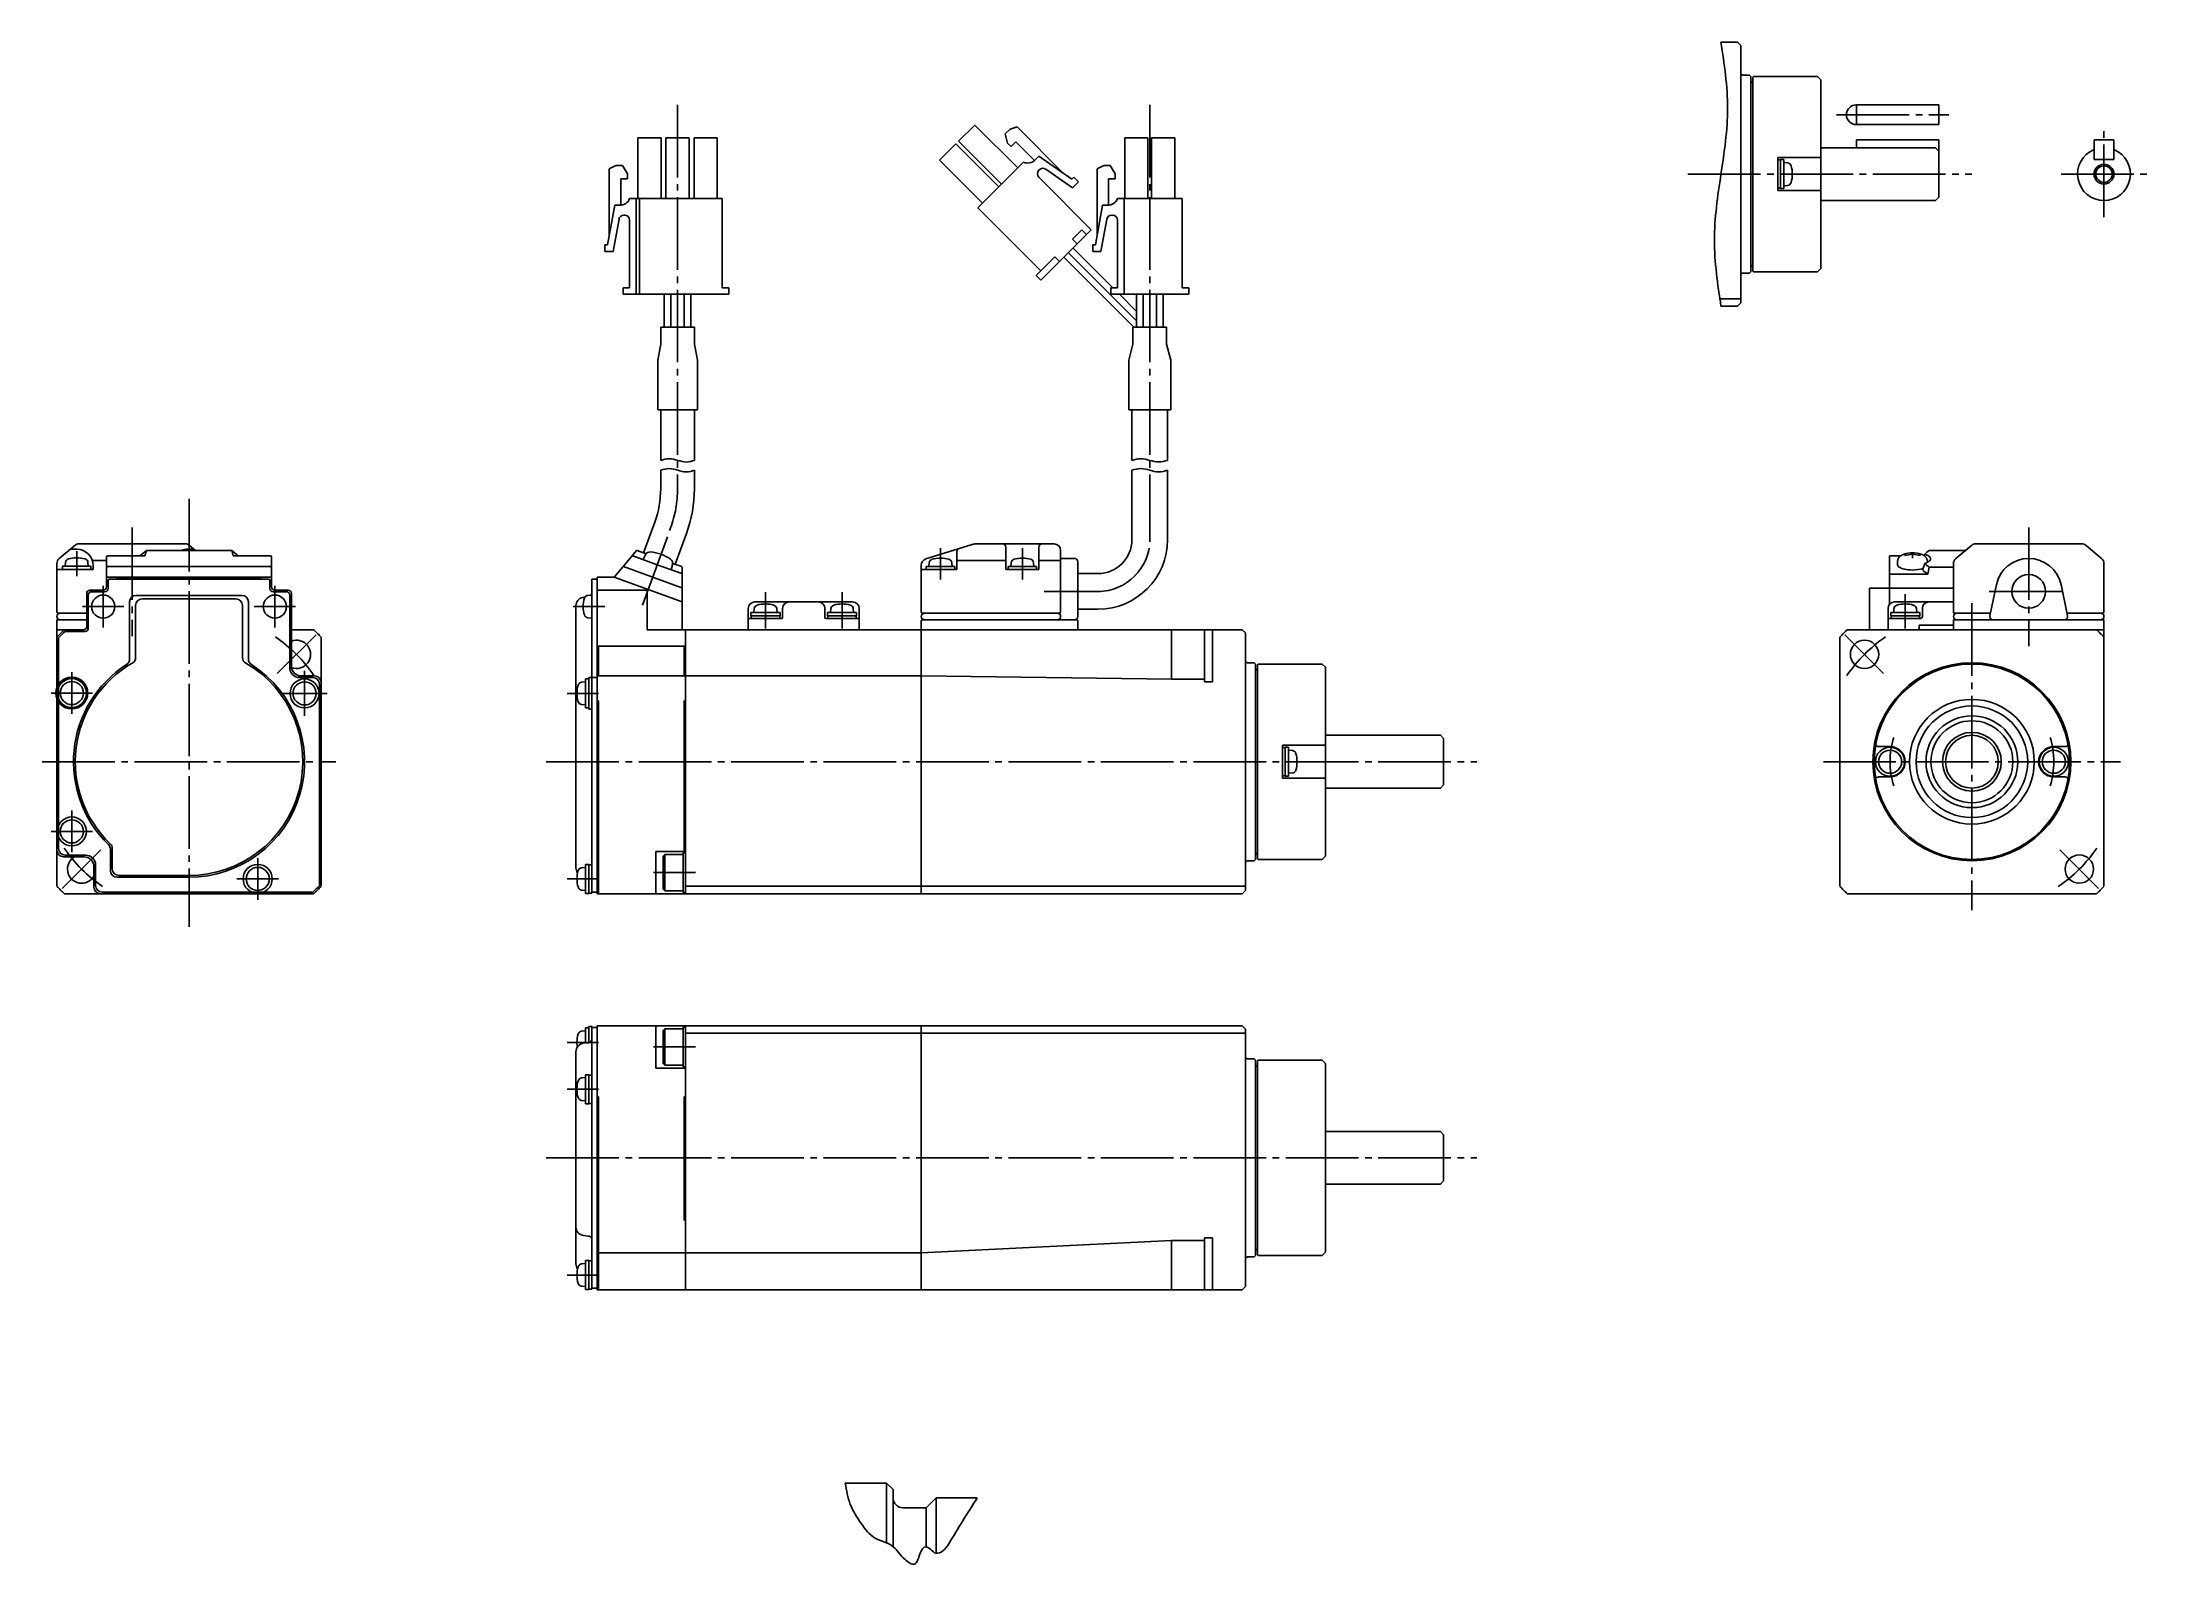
# Model space of a CAD drawing. Header units: millimetres. Extents: x -157 to 161, y -118 to 113.
import ezdxf

# ---------------------------------------------------------------- set-up
doc = ezdxf.new("R2010")
doc.units = ezdxf.units.MM
doc.linetypes.add('DASH_CENTER', pattern=[14, 11, -1, 1, -1])

msp = doc.modelspace()

# ---------------------------------------------------------------- linework, layer by layer
at = {"color": 7, "linetype": 'Continuous'}
for p, q in [((99.5, 112.5), (97, 112.5)), ((100, 112), (99.5, 112.5)), ((100, 73), (100, 112)), ((101.3, 107.5), (100.3, 107.5)), ((101.5, 107.3), (101.3, 107.5)), ((101.5, 107.3), (101.5, 77.7)), ((101.7, 106.4), (101.8, 106.4)), ((101.9, 107.3), (101.8, 107.2)), ((101.8, 107.2), (101.8, 77.8)), ((111.6, 107.3), (101.9, 107.3)), ((112.1, 106.8), (111.6, 107.3)), ((112.1, 106.8), (112.1, 78.2)), ((130, 103), (117.5, 103)), ((117.5, 103), (117.5, 100)), ((130, 100), (130, 103)), ((-16, 99.94), (-18.48, 97.47)), ((-9.5, 93.44), (-16, 99.94)), ((-11.38, 98.62), (-10.67, 99.33)), ((-9.61, 99.68), (-10.67, 99.33)), ((-9.61, 99.68), (-2.45, 92.52)), ((117.5, 100), (130, 100)), ((-67.02, 98), (-67.02, 88.8)), ((-63.52, 98), (-67.02, 98)), ((-63.52, 88.8), (-63.52, 98)), ((-62.77, 98), (-59.27, 98)), ((-62.77, 88.8), (-62.77, 98)), ((-59.27, 98), (-59.27, 88.8)), ((-55.02, 98), (-58.52, 98)), ((-58.52, 98), (-58.52, 88.8)), ((-55.02, 88.8), (-55.02, 98)), ((-18.87, 97.08), (-21.34, 94.6)), ((-12.36, 90.57), (-18.87, 97.08)), ((-18.48, 97.47), (-11.97, 90.96)), ((-11.03, 97.21), (-11.38, 98.62)), ((-10.5, 96.68), (-11.03, 97.21)), ((-10.5, 96.68), (-9.79, 97.39)), ((-9.79, 97.39), (-6.96, 94.56)), ((6.72, 88.8), (6.72, 98)), ((6.72, 98), (10.22, 98)), ((10.22, 98), (10.22, 88.8)), ((10.77, 88.8), (10.77, 98)), ((10.77, 98), (14.27, 98)), ((14.27, 98), (14.27, 88.8)), ((129.5, 96.5), (112.1, 96.5)), ((117.5, 97.7), (130, 97.7)), ((117.5, 96.5), (117.5, 97.7)), ((129.5, 96.5), (130, 96)), ((130, 97.7), (130, 96)), ((130, 89), (130, 96)), ((153.5, 97.7), (153.5, 94.7)), ((153.5, 97.7), (156.5, 97.7)), ((156.5, 94.7), (156.5, 97.7)), ((-70.36, 93.8), (-71.36, 93.3)), ((-71.36, 83.18), (-71.36, 93.3)), ((-70.36, 93.8), (-69.36, 93.8)), ((-69.36, 93.8), (-68.61, 92.55)), ((-68.61, 92.55), (-68.61, 91.8)), ((-21.34, 94.6), (-14.84, 88.1)), ((-15.54, 87.39), (-8.61, 94.32)), ((-6.32, 95.2), (-6.85, 94.67)), ((-1.31, 91.73), (-6.32, 95.2)), ((-6.31, 93.08), (-6.23, 93.17)), ((-1.19, 90.43), (-5.27, 93.26)), ((3.52, 93.8), (2.52, 93.3)), ((2.52, 83.18), (2.52, 93.3)), ((3.52, 93.8), (4.52, 93.8)), ((4.52, 93.8), (5.27, 92.55)), ((5.27, 92.55), (5.27, 91.8)), ((112.1, 95), (105.6, 95)), ((105.6, 95), (105.6, 92.5)), ((105.6, 94.65), (106, 94.65)), ((105.6, 92.5), (105.6, 90)), ((106, 94.7), (106.5, 94.7)), ((106, 92.5), (106, 94.7)), ((106, 90.3), (106, 92.5)), ((106.5, 94.7), (106.5, 92.5)), ((107.09, 94.2), (106.5, 94.25)), ((106.5, 92.5), (106.5, 90.3)), ((153.5, 94.7), (156.5, 94.7)), ((-69.61, 91.8), (-68.61, 91.8)), ((-69.61, 87.8), (-69.61, 91.8)), ((-6.31, 92.02), (1.64, 84.07)), ((-1.01, 92.02), (-1.31, 91.73)), ((-1.19, 90.43), (-0.3, 91.32)), ((-0.3, 91.32), (-1.01, 92.02)), ((4.27, 91.8), (5.27, 91.8)), ((4.27, 87.8), (4.27, 91.8)), ((106, 90.35), (105.6, 90.35)), ((105.6, 90), (112.1, 90)), ((106.5, 90.3), (106, 90.3)), ((106.5, 90.75), (107.09, 90.8)), ((-71.61, 81.8), (-70.52, 87.8)), ((-69.77, 87.8), (-70.52, 87.8)), ((-69.15, 86.3), (-69.02, 86.3)), ((-68.27, 88.8), (-64.77, 88.8)), ((-67.27, 88.8), (-67.27, 74.3)), ((-66.77, 74.3), (-66.77, 88.8)), ((-64.77, 88.8), (-63.52, 88.8)), ((-62.77, 88.8), (-63.52, 88.8)), ((-59.27, 88.8), (-62.77, 88.8)), ((-54.27, 88.8), (-59.27, 88.8)), ((-54.27, 88.8), (-54.27, 75.3)), ((-6, 77.84), (-15.54, 87.39)), ((2.27, 81.8), (3.36, 87.8)), ((4.1, 87.8), (3.36, 87.8)), ((4.73, 86.3), (4.85, 86.3)), ((15.4, 88.8), (5.6, 88.8)), ((6.6, 88.8), (6.6, 74.3)), ((15.4, 88.8), (15.4, 75.3)), ((112.1, 88.5), (129.5, 88.5)), ((130, 89), (129.5, 88.5)), ((-69.88, 85.68), (-70.77, 80.8)), ((-68.27, 75.3), (-68.27, 85.55)), ((-6, 76.43), (1.64, 84.07)), ((-1.19, 82.65), (0.23, 84.07)), ((0.23, 84.07), (0.93, 83.36)), ((0.23, 84.07), (0.93, 83.36)), ((3.99, 85.68), (3.1, 80.8)), ((5.6, 75.3), (5.6, 85.55)), ((-72.02, 81.8), (-72.02, 80.8)), ((-71.61, 81.8), (-72.02, 81.8)), ((-72.02, 80.8), (-70.77, 80.8)), ((-6.7, 77.14), (-3.88, 79.97)), ((-3.88, 79.97), (-3.17, 79.26)), ((-2.53, 79.9), (8.06, 69.3)), ((-1.82, 80.6), (8.5, 70.28)), ((-1.19, 82.65), (-0.48, 81.95)), ((4.89, 75.3), (-1.12, 81.31)), ((1.85, 81.8), (1.85, 80.8)), ((2.27, 81.8), (1.85, 81.8)), ((1.85, 80.8), (3.1, 80.8)), ((-6.7, 77.14), (-6, 76.43)), ((100.3, 77.5), (101.3, 77.5)), ((101.3, 77.5), (101.5, 77.7)), ((101.8, 78.6), (101.7, 78.6)), ((101.8, 77.8), (101.9, 77.7)), ((101.9, 77.7), (111.6, 77.7)), ((111.6, 77.7), (112.1, 78.2)), ((-68.27, 75.3), (-69.27, 75.3)), ((-69.27, 75.3), (-69.27, 74.3)), ((-69.27, 74.3), (-68.57, 74.3)), ((-68.57, 74.3), (-67.27, 74.3)), ((-67.27, 74.3), (-67.27, 75.3)), ((-53.27, 74.3), (-67.27, 74.3)), ((-67.27, 74.3), (-67.27, 74.3)), ((-63.02, 74.3), (-63.02, 69.3)), ((-62.02, 74.3), (-62.02, 69.3)), ((-61.02, 74.3), (-61.02, 69.3)), ((-60.02, 74.3), (-60.02, 69.3)), ((-59.02, 74.3), (-59.02, 69.3)), ((-53.27, 75.3), (-54.27, 75.3)), ((-53.27, 74.3), (-53.27, 75.3)), ((4.6, 75.3), (4.6, 74.3)), ((5.6, 75.3), (4.6, 75.3)), ((4.6, 74.3), (16.4, 74.3)), ((5.89, 74.3), (8.5, 71.69)), ((8.5, 74.3), (8.5, 69.3)), ((9.5, 74.3), (9.5, 69.3)), ((10.5, 74.3), (10.5, 69.3)), ((11.5, 74.3), (11.5, 69.3)), ((12.5, 74.3), (12.5, 69.3)), ((16.4, 75.3), (15.4, 75.3)), ((16.4, 74.3), (16.4, 75.3)), ((96.72, 73.63), (100, 73.63)), ((97, 72.5), (99.5, 72.5)), ((100, 73), (99.5, 72.5)), ((-58.47, 69.3), (-63.57, 69.3)), ((-63.57, 69.3), (-63.57, 66.73)), ((-58.47, 66.73), (-58.47, 69.3)), ((7.95, 69.3), (7.95, 66.73)), ((13.05, 69.3), (7.95, 69.3)), ((13.05, 66.73), (13.05, 69.3)), ((-63.57, 66.73), (-64.02, 64.3)), ((-64.02, 64.3), (-64.02, 56.8)), ((-58.02, 64.3), (-58.47, 66.73)), ((-58.02, 56.8), (-58.02, 64.3)), ((7.95, 66.73), (7.3, 64.3)), ((7.3, 64.3), (7.3, 56.8)), ((13.7, 64.3), (13.05, 66.73)), ((13.7, 56.8), (13.7, 64.3)), ((-64.02, 56.8), (-58.02, 56.8)), ((-63.57, 49.15), (-63.57, 56.8)), ((-58.47, 49.15), (-58.47, 56.8)), ((7.3, 56.8), (13.7, 56.8)), ((7.8, 49.15), (7.8, 56.8)), ((13.2, 49.15), (13.2, 56.8)), ((-63.57, 44.85), (-63.57, 47.65)), ((-58.47, 44.85), (-58.47, 47.65)), ((7.8, 37.15), (7.8, 47.65)), ((13.2, 37.15), (13.2, 47.65)), ((-66.15, 35.15), (-64.46, 39.8)), ((-154.64, 34.3), (-152.28, 36.27)), ((-152.97, 35.69), (-152, 35.69)), ((-143.6, 36.5), (-151.64, 36.5)), ((-137.55, 36.5), (-143.6, 36.5)), ((-142.46, 34.69), (-141.46, 35.5)), ((-141.67, 34.69), (-141.46, 35.5)), ((-141.46, 35.5), (-128.54, 35.5)), ((-137.55, 36.5), (-135.56, 36.5)), ((-135.2, 35.69), (-134.22, 35.69)), ((-134.92, 36.27), (-134, 35.5)), ((-128.54, 35.5), (-127.54, 34.69)), ((-128.54, 35.5), (-128.33, 34.69)), ((-67.23, 35.47), (-67.92, 34.66)), ((-67.12, 35.5), (-65.76, 35.01)), ((-61.36, 33.41), (-59.67, 38.06)), ((-23.4, 34.22), (-16.39, 36.41)), ((-18.7, 32.7), (-18.7, 35.32)), ((-15.79, 36.5), (-4, 36.5)), ((-11.3, 36), (-11.3, 32.7)), ((-6.3, 32.7), (-6.3, 36)), ((-3, 35.5), (-3, 26.2)), ((126, 35.15), (126, 34.95)), ((134.01, 35.51), (128.54, 35.51)), ((132.56, 34.3), (134.92, 36.27)), ((143.6, 36.5), (135.56, 36.5)), ((151.64, 36.5), (143.6, 36.5)), ((152.28, 36.27), (154.64, 34.3)), ((-155, 33.53), (-155, 26.2)), ((-149.5, 32.6), (-155, 32.6)), ((-154.15, 33.1), (-154.15, 32.6)), ((-154.15, 33.1), (-152, 33.1)), ((-153.7, 33.69), (-153.75, 33.1)), ((-152, 33.1), (-149.85, 33.1)), ((-150.25, 33.1), (-150.3, 33.69)), ((-149.85, 32.6), (-149.85, 33.1)), ((-149.64, 34), (-147.5, 34)), ((-149.5, 33.19), (-149.5, 32.6)), ((-147.5, 34.49), (-147.5, 33.06)), ((-147.5, 33.06), (-122.5, 33.06)), ((-147.5, 32.86), (-147.5, 31.45)), ((-147.3, 34.69), (-141.67, 34.69)), ((-128.33, 34.69), (-122.7, 34.69)), ((-122.5, 33.06), (-122.5, 34.49)), ((-122.5, 31.45), (-122.5, 32.86)), ((-70.54, 31.57), (-69.31, 33.04)), ((-60.37, 29.85), (-69.2, 33.07)), ((-67.92, 34.66), (-69.16, 33.19)), ((-67.81, 34.69), (-64.1, 33.34)), ((-65.88, 34.82), (-66.21, 34.11)), ((-64.1, 33.34), (-60.39, 31.99)), ((-61.99, 32.57), (-61.78, 33.33)), ((-61.76, 33.55), (-60.39, 33.06)), ((-60.33, 31.9), (-60.33, 32.96)), ((-60.32, 29.98), (-60.33, 31.9)), ((-24.1, 33.26), (-24.1, 26.2)), ((-23.9, 32.6), (-18.8, 32.6)), ((-23.35, 33.05), (-23.35, 32.6)), ((-23.35, 33.05), (-19.05, 33.05)), ((-22.9, 33.64), (-22.95, 33.05)), ((-19.45, 33.05), (-19.5, 33.64)), ((-19.05, 33.05), (-19.05, 32.6)), ((-18.7, 34), (-11.3, 34)), ((-11.2, 32.6), (-6.4, 32.6)), ((-10.95, 33.05), (-6.65, 33.05)), ((-10.95, 33.05), (-10.95, 32.6)), ((-10.5, 33.64), (-10.55, 33.05)), ((-7.05, 33.05), (-7.1, 33.64)), ((-6.65, 33.05), (-6.65, 32.6)), ((-6.3, 34), (-3, 34)), ((-3, 34.3), (-0.9, 34.3)), ((-0.4, 33.8), (-0.4, 25.5)), ((2.65, 32), (-0.4, 32)), ((2.65, 32), (-0.4, 32)), ((122.5, 34.69), (124.23, 34.69)), ((122.5, 34.69), (122.5, 31.93)), ((122.5, 29.8), (122.5, 31.93)), ((128.33, 31.93), (122.5, 31.93)), ((123.75, 33.83), (123.75, 33.31)), ((124.79, 34.72), (126, 34.95)), ((126, 34.95), (127.21, 34.72)), ((126, 34.95), (126, 34.32)), ((127.54, 32.53), (127.85, 33.55)), ((127.85, 34.95), (127.76, 34.7)), ((128.25, 33.71), (128.25, 33.83)), ((128.54, 32.99), (128.33, 31.93)), ((128.54, 32.99), (132.2, 32.99)), ((132.2, 33.53), (132.2, 26.2)), ((155, 26.2), (155, 33.53)), ((-150.5, 24), (-150.5, 29)), ((-150.25, 28.75), (-150.25, 23.75)), ((-150, 29.5), (-148, 29.5)), ((-147.75, 29.25), (-149.75, 29.25)), ((-147.5, 31.45), (-122.5, 31.45)), ((-147.5, 30), (-147.5, 31.35)), ((-147.25, 29.75), (-147.25, 30.95)), ((-147.05, 31.15), (-122.95, 31.15)), ((-124.2, 31.2), (-145.8, 31.2)), ((-127, 28.7), (-143, 28.7)), ((-122.75, 30.95), (-122.75, 29.75)), ((-122.5, 31.35), (-122.5, 30)), ((-120.25, 29.25), (-122.25, 29.25)), ((-122, 29.5), (-120, 29.5)), ((-119.75, 17.75), (-119.75, 28.75)), ((-119.5, 29), (-119.5, 24)), ((-74, 28.75), (-74.59, 28.7)), ((-74, 31.15), (-73.2, 31.15)), ((-74, -16.4), (-74, 31.15)), ((-73.2, 31.46), (-70.64, 31.46)), ((-73.2, -16.5), (-73.2, 31.46)), ((-65.6, 29.5), (-73.2, 29.5)), ((-60.3, 27.7), (-70.64, 31.46)), ((-65.6, 23.5), (-65.6, 29.5)), ((-60.3, 29.76), (-60.3, 27.84)), ((119.5, 29.8), (122.5, 29.8)), ((119.5, 29.8), (119.5, 23.5)), ((132.2, 29.8), (122.5, 29.8)), ((122.5, 29.8), (122.5, 27.3)), ((137.72, 25.6), (138.7, 30.32)), ((148.5, 30.32), (149.47, 25.6)), ((-154.8, 26), (-150.5, 26)), ((-144, 27.7), (-144, 19.06)), ((-143.09, 19.3), (-143.09, 27.17)), ((-142.09, 28.17), (-127.91, 28.17)), ((-126.91, 27.17), (-126.91, 19.3)), ((-126, 19.06), (-126, 27.7)), ((-76.4, 3.5), (-76.4, 27.12)), ((-75.38, 28.39), (-75.01, 28.48)), ((-60.3, 27.7), (-60.3, 23.5)), ((-50.3, 26.7), (-50.3, 25.1)), ((-49.9, 26.1), (-45.5, 26.1)), ((-49.9, 25.6), (-49.9, 26.1)), ((-45.5, 25.6), (-49.9, 25.6)), ((-49.85, 25.2), (-49.85, 25.6)), ((-49.4, 26.69), (-49.45, 26.1)), ((-44.1, 27.7), (-49.3, 27.7)), ((-45.95, 26.1), (-46, 26.69)), ((-45.55, 25.6), (-45.55, 25.2)), ((-45.5, 26.1), (-45.5, 25.6)), ((-45.1, 25.3), (-45.1, 26.7)), ((-44.1, 27.7), (-39.7, 27.7)), ((-39.7, 27.7), (-34.5, 27.7)), ((-38.7, 26.7), (-38.7, 25.3)), ((-38.3, 25.6), (-38.3, 26.1)), ((-38.3, 26.1), (-33.9, 26.1)), ((-33.9, 25.6), (-38.3, 25.6)), ((-38.25, 25.2), (-38.25, 25.6)), ((-37.8, 26.69), (-37.85, 26.1)), ((-34.35, 26.1), (-34.4, 26.69)), ((-33.95, 25.6), (-33.95, 25.2)), ((-33.9, 26.1), (-33.9, 25.6)), ((-33.5, 26.7), (-33.5, 25.1)), ((-23.9, 26), (-3.2, 26)), ((-0.4, 26.6), (2.65, 26.6)), ((-0.4, 26.6), (2.65, 26.6)), ((122.3, 23.5), (122.3, 26.7)), ((122.7, 25.6), (122.7, 26.1)), ((122.7, 26.1), (127.1, 26.1)), ((127.1, 25.6), (122.7, 25.6)), ((122.75, 25.2), (122.75, 25.6)), ((123.2, 26.69), (123.15, 26.1)), ((123.3, 27.7), (132.2, 27.7)), ((126.65, 26.1), (126.6, 26.69)), ((127.05, 25.6), (127.05, 25.2)), ((127.1, 26.1), (127.1, 25.6)), ((127.5, 25.5), (127.5, 26.7)), ((132.4, 26), (137.81, 26)), ((149.39, 26), (154.8, 26)), ((-155, 23.5), (-155, 25)), ((-155, 25), (-150.5, 25)), ((-155, 23.5), (-151, 23.5)), ((-155, 22.37), (-155, 23.5)), ((-155, 22.37), (-155, 3.5)), ((-153.77, 23.25), (-150.75, 23.25)), ((-119.5, 24), (-119.5, 18)), ((-119.5, 23.5), (-116.13, 23.5)), ((-115, 22.37), (-115, 3.5)), ((-74.59, 25.3), (-74, 25.25)), ((-59.8, 23.5), (-65.6, 23.5)), ((-59.8, 23.5), (-59.8, -16.5)), ((-59.8, 23.5), (-24.1, 23.5)), ((-50.3, 23.5), (-50.3, 25.1)), ((-50.2, 25.2), (-45.2, 25.2)), ((-33.6, 25.2), (-38.6, 25.2)), ((-33.5, 25.1), (-33.5, 23.5)), ((-24.1, 24.9), (-24, 25)), ((-24.1, 24.9), (-24.1, -16.5)), ((24.5, 23.5), (-24.1, 23.5)), ((-0.5, 25), (-24, 25)), ((-0.5, 25), (-0.4, 24.9)), ((-0.4, 24.9), (-0.4, 23.5)), ((13.8, 23.5), (13.8, 16)), ((18.8, 23.5), (18.8, 15.6)), ((20, 15.6), (20, 23.5)), ((25, 23), (24.5, 23.5)), ((25, -16), (25, 23)), ((115, 22.37), (115, -15.37)), ((116.13, 23.5), (155, 23.5)), ((122.4, 25.2), (127.2, 25.2)), ((127, 23.5), (127, 24.2)), ((127, 24.2), (132.2, 24.2)), ((132.2, 25), (132.2, 23.5)), ((132.2, 25), (138.21, 25)), ((138.21, 25), (155, 25)), ((155, 23.5), (155, 25)), ((155, 23.5), (155, -15.37)), ((-154.75, 22.28), (-154.75, -9.65)), ((-73.2, 21), (-59.8, 21)), ((-73, 16.5), (-73, 21)), ((-60, 21), (-60, 16.5)), ((-118.25, 16.25), (-116.25, 16.25)), ((-116, 16.5), (-118.1, 16.5)), ((-74.95, 11.65), (-74.95, 16.05)), ((-74.45, 16.05), (-74.95, 16.05)), ((-74.45, 11.45), (-74.45, 16.25)), ((-74, 16.25), (-74.45, 16.25)), ((-74, 16.25), (-73.2, 16.25)), ((-59.8, 16.5), (-73.2, 16.5)), ((-59.8, 16.5), (-24.1, 16.5)), ((-24.1, 16.49), (13.8, 16)), ((13.8, 16), (18.8, 16)), ((26.3, 18.5), (25.3, 18.5)), ((26.5, 18.3), (26.3, 18.5)), ((26.5, 18.3), (26.5, -11.3)), ((26.7, 17.4), (26.8, 17.4)), ((26.9, 18.3), (26.8, 18.2)), ((26.8, 18.2), (26.8, -11.2)), ((36.6, 18.3), (26.9, 18.3)), ((37.1, 17.8), (36.6, 18.3)), ((37.1, 17.8), (37.1, -10.8)), ((-115.25, 15.25), (-115.25, -15.27)), ((-74.95, 15.6), (-75.54, 15.55)), ((-73.2, 12.75), (-73, 12.75)), ((-73, 12.75), (-73, -16.5)), ((-60, -10.3), (-60, 12.75)), ((-60, 12.75), (-59.8, 12.75)), ((18.8, 15.6), (20, 15.6)), ((-75.54, 12.15), (-74.95, 12.1)), ((-74.45, 11.65), (-74.95, 11.65)), ((-74, 11.45), (-74.45, 11.45)), ((54.5, 7.5), (37.1, 7.5)), ((54.5, 7.5), (55, 7)), ((55, 0), (55, 7)), ((-155, 3.5), (-155, -15.37)), ((-115, -15.37), (-115, 3.5)), ((-76.4, -12.57), (-76.4, 3.5)), ((30.6, 6), (30.6, 3.5)), ((37.1, 6), (30.6, 6)), ((30.6, 5.65), (31, 5.65)), ((30.6, 3.5), (30.6, 1)), ((31, 3.5), (31, 5.7)), ((31, 5.7), (31.5, 5.7)), ((31, 1.3), (31, 3.5)), ((31.5, 5.7), (31.5, 3.5)), ((32.09, 5.2), (31.5, 5.25)), ((31.5, 3.5), (31.5, 1.3)), ((120.87, 5.8), (122.6, 5.8)), ((147.4, 5.8), (149.13, 5.8)), ((31, 1.35), (30.6, 1.35)), ((30.6, 1), (37.1, 1)), ((31.5, 1.3), (31, 1.3)), ((31.5, 1.75), (32.09, 1.8)), ((55, 0), (54.5, -0.5)), ((120.87, 1.2), (122.6, 1.2)), ((147.4, 1.2), (149.13, 1.2)), ((37.1, -0.5), (54.5, -0.5)), ((-154, -10.9), (-150.9, -10.9)), ((-153.75, -10.65), (-150.65, -10.65)), ((-149.4, -12.4), (-149.4, -15.5)), ((-149.15, -12.15), (-149.15, -15.25)), ((-146.9, -13), (-146.9, -9.76)), ((-146.63, -9.65), (-146.63, -12.73)), ((-74.95, -12.5), (-75.54, -12.55)), ((-74.45, -12.05), (-74.95, -12.05)), ((-74.95, -16.45), (-74.95, -12.05)), ((-74.45, -16.45), (-74.45, -12.05)), ((-74, -12.1), (-74.45, -12.1)), ((-64.3, -16.5), (-64.3, -10.1)), ((-64.3, -10.1), (-60, -10.1)), ((-62.93, -10.55), (-63.18, -10.8)), ((-63.18, -15.8), (-63.18, -10.8)), ((-62.93, -10.55), (-62.93, -16.05)), ((-62.93, -10.55), (-60.18, -10.55)), ((-60.18, -16.3), (-60.18, -10.3)), ((-60.18, -10.3), (-59.8, -10.3)), ((25.3, -11.5), (26.3, -11.5)), ((26.3, -11.5), (26.5, -11.3)), ((26.8, -10.4), (26.7, -10.4)), ((26.8, -11.2), (26.9, -11.3)), ((26.9, -11.3), (36.6, -11.3)), ((36.6, -11.3), (37.1, -10.8)), ((-135, -14), (-145.9, -14)), ((-145.63, -13.73), (-135, -13.73)), ((-63.18, -15.8), (-62.93, -16.05)), ((-59.8, -15.37), (-24.1, -15.37)), ((-24.1, -15.37), (25, -15.37)), ((-153.87, -16.5), (-135, -16.5)), ((-148.15, -16.25), (-116.22, -16.25)), ((-135, -16.5), (-116.13, -16.5)), ((-75.54, -15.95), (-74.95, -16)), ((-74.45, -16.45), (-74.95, -16.45)), ((-74, -16.4), (-74.45, -16.4)), ((-73.2, -16.25), (-74, -16.25)), ((-59.8, -16.5), (-73.2, -16.5)), ((-60.18, -16.05), (-62.93, -16.05)), ((-60.18, -16.3), (-59.8, -16.3)), ((-59.8, -16.5), (-24.1, -16.5)), ((-24.1, -16.4), (-24, -16.5)), ((-24, -16.5), (24.5, -16.5)), ((25, -16), (24.5, -16.5)), ((153.87, -16.5), (116.13, -16.5)), ((-74.95, -37.25), (-75.54, -37.3)), ((-74.45, -36.8), (-74.95, -36.8)), ((-74.95, -39.11), (-74.95, -36.8)), ((-74, -36.6), (-74.45, -36.6)), ((-74.45, -39.05), (-74.45, -36.6)), ((-74, -76.4), (-74, -36.6)), ((-74, -36.75), (-73.2, -36.75)), ((-59.8, -36.5), (-73.2, -36.5)), ((-73.2, -76.5), (-73.2, -36.5)), ((-64.3, -36.5), (-64.3, -42.9)), ((-62.93, -36.95), (-63.18, -37.2)), ((-63.18, -42.2), (-63.18, -37.2)), ((-62.93, -36.95), (-62.93, -42.45)), ((-62.93, -36.95), (-60.18, -36.95)), ((-60.18, -42.7), (-60.18, -36.7)), ((-59.8, -36.7), (-60.18, -36.7)), ((-59.8, -36.5), (-59.8, -76.5)), ((-59.8, -36.5), (-24.1, -36.5)), ((-24.1, -37.63), (-59.8, -37.63)), ((24.5, -36.5), (-24.1, -36.5)), ((-24.1, -36.5), (-24.1, -76.5)), ((25, -37.63), (-24.1, -37.63)), ((25, -37), (24.5, -36.5)), ((25, -76), (25, -37)), ((-76.4, -56.5), (-76.4, -40.43)), ((-74.44, -39.05), (-75.25, -39.14)), ((-74.95, -44.35), (-75.54, -44.4)), ((-74.95, -48.3), (-74.95, -43.9)), ((-74.45, -43.9), (-74.95, -43.9)), ((-74.45, -48.3), (-74.45, -43.9)), ((-74, -43.95), (-74.45, -43.95)), ((-64.3, -42.9), (-59.8, -42.9)), ((-63.18, -42.2), (-62.93, -42.45)), ((-60.18, -42.45), (-62.93, -42.45)), ((-59.8, -42.7), (-60.18, -42.7)), ((26.3, -41.5), (25.3, -41.5)), ((26.5, -41.7), (26.3, -41.5)), ((26.5, -41.7), (26.5, -71.3)), ((26.7, -42.6), (26.8, -42.6)), ((26.9, -41.7), (26.8, -41.8)), ((26.8, -41.8), (26.8, -71.2)), ((36.6, -41.7), (26.9, -41.7)), ((37.1, -42.2), (36.6, -41.7)), ((37.1, -42.2), (37.1, -70.8)), ((-75.54, -47.8), (-74.95, -47.85)), ((-73.2, -47.25), (-73, -47.25)), ((-73, -47.25), (-73, -76.5)), ((-60, -65.95), (-60, -47.25)), ((-60, -47.25), (-59.8, -47.25)), ((-74.45, -48.3), (-74.95, -48.3)), ((-74, -48.25), (-74.45, -48.25)), ((54.5, -52.5), (37.1, -52.5)), ((54.5, -52.5), (55, -53)), ((55, -60), (55, -53)), ((-76.4, -72.57), (-76.4, -56.5)), ((37.1, -60.5), (54.5, -60.5)), ((55, -60), (54.5, -60.5)), ((-60, -65.95), (-59.8, -65.95)), ((-75.25, -68.26), (-74.44, -68.35)), ((13.8, -69), (-24.1, -70.89)), ((18.8, -69), (13.8, -69)), ((13.8, -69), (13.8, -76.5)), ((20, -68.6), (18.8, -68.6)), ((18.8, -68.6), (18.8, -76.5)), ((20, -76.5), (20, -68.6)), ((-74.95, -72.5), (-75.54, -72.55)), ((-74.45, -72.05), (-74.95, -72.05)), ((-74.95, -76.45), (-74.95, -72.05)), ((-74.45, -76.45), (-74.45, -72.05)), ((-74, -72.1), (-74.45, -72.1)), ((-73, -70.9), (-59.8, -70.9)), ((-24.1, -70.9), (-59.8, -70.9)), ((25.3, -71.5), (26.3, -71.5)), ((26.3, -71.5), (26.5, -71.3)), ((26.8, -70.4), (26.7, -70.4)), ((26.8, -71.2), (26.9, -71.3)), ((26.9, -71.3), (36.6, -71.3)), ((36.6, -71.3), (37.1, -70.8)), ((-75.54, -75.95), (-74.95, -76)), ((-74.45, -76.45), (-74.95, -76.45)), ((-74, -76.4), (-74.45, -76.4)), ((-73.2, -76.25), (-74, -76.25)), ((-59.8, -76.5), (-73.2, -76.5)), ((-59.8, -76.5), (-24.1, -76.5)), ((-24.1, -76.4), (-24, -76.5)), ((-24, -76.5), (24.5, -76.5)), ((25, -76), (24.5, -76.5)), ((-35.62, -105.75), (-29.37, -105.75)), ((-29.37, -105.75), (-28.37, -106.75)), ((-29.37, -105.75), (-29.37, -114.8)), ((-28.37, -106.75), (-28.37, -115.4)), ((-23.37, -109.5), (-21.87, -108)), ((-21.87, -108), (-21.87, -116.38)), ((-21.87, -108), (-15.62, -108)), ((-26.87, -109.5), (-23.37, -109.5)), ((-23.37, -109.5), (-23.37, -115.4))]:
    msp.add_line(p, q, dxfattribs=at)
at = {"color": 1, "linetype": 'DASH_CENTER'}
for p, q in [((-61.02, 103), (-61.02, 44.85)), ((10.5, 103), (10.5, 37.15)), ((114.5, 101.5), (131.5, 101.5)), ((155, 86), (155, 99)), ((92, 92.5), (135, 92.5)), ((148.5, 92.5), (161.5, 92.5)), ((-135, 43.32), (-135, -21.5)), ((-143.6, 39), (-143.6, 22.5)), ((-66.32, 27.23), (-62.07, 38.93)), ((143.6, 39), (143.6, 21)), ((-152, 35.4), (-152, 31.6)), ((-21.2, 35.85), (-21.2, 31.1)), ((-8.8, 35.85), (-8.8, 31.1)), ((-148, 30.15), (-148, 23.85)), ((-122, 30.15), (-122, 23.85)), ((-47.7, 29.2), (-47.7, 23.7)), ((-36.1, 29.2), (-36.1, 23.7)), ((-5.5, 29.3), (2.65, 29.3)), ((124.9, 28.9), (124.9, 23.7)), ((137.6, 29.3), (149.6, 29.3)), ((-144.85, 27), (-151.15, 27)), ((-118.85, 27), (-125.15, 27)), ((-72.05, 27), (-76.8, 27)), ((135, 27.5), (135, -19)), ((-121.63, 16.87), (-115.77, 22.73)), ((115.77, 22.73), (121.63, 16.87)), ((-152.75, 17.05), (-152.75, 10.75)), ((-117.5, 17.25), (-117.5, 10.45)), ((-149.6, 13.9), (-155.9, 13.9)), ((-114.1, 13.85), (-120.9, 13.85)), ((-73, 13.85), (-77.75, 13.85)), ((-157.25, 3.5), (-112.75, 3.5)), ((-80.9, 3.5), (60, 3.5)), ((112.5, 3.5), (157.5, 3.5)), ((-152.75, -3.9), (-152.75, -10.2)), ((-149.6, -7.05), (-155.9, -7.05)), ((-154.19, -15.69), (-148.33, -9.83)), ((-124.6, -11.1), (-124.6, -17.4)), ((148.33, -9.83), (154.19, -15.69)), ((-121.45, -14.25), (-127.75, -14.25)), ((-73, -14.25), (-77.75, -14.25)), ((-64.68, -13.3), (-58.3, -13.3)), ((-73, -39), (-77.75, -39)), ((-58.3, -39.7), (-64.68, -39.7)), ((-73, -46.1), (-77.75, -46.1)), ((-80.9, -56.5), (60, -56.5)), ((-73, -74.25), (-77.75, -74.25))]:
    msp.add_line(p, q, dxfattribs=at)
at = {"color": 7, "linetype": 'Continuous'}
for points in [[(123.75, 33.31), (123.77, 33.2), (123.84, 33.1), (123.95, 32.99), (124.11, 32.9), (124.3, 32.81), (124.53, 32.73), (124.78, 32.66), (125.07, 32.61), (125.37, 32.57), (125.68, 32.55), (126, 32.54)], [(127.85, 34.95), (128.11, 34.85), (128.34, 34.75), (128.51, 34.63), (128.64, 34.51), (128.72, 34.38), (128.75, 34.25), (128.72, 34.12), (128.64, 33.99), (128.51, 33.87), (128.34, 33.76), (128.11, 33.65), (127.85, 33.55)], [(128.38, 33.78), (128.29, 33.83), (128.25, 33.85)]]:
    msp.add_lwpolyline(points, dxfattribs=at)
at = {"color": 8, "linetype": 'Continuous'}
msp.add_lwpolyline([(128.21, 33.69), (128.23, 33.72), (128.25, 33.83)], dxfattribs=at)
at = {"color": 2, "linetype": 'Continuous'}
msp.add_circle((155, 92.5), 1.5, dxfattribs=at)
at = {"color": 7, "linetype": 'Continuous'}
for centre, radius in [((155, 92.5), 1.25), ((-148, 27), 1.75), ((-122, 27), 1.75), ((143.6, 29.3), 2.55), ((118.74, 19.76), 2.15), ((-152.75, 13.9), 2.4), ((-152.75, 13.9), 2.2), ((-117.5, 13.85), 2.2), ((135, 3.5), 15), ((135, 3.5), 14.8), ((-152.75, 13.9), 1.75), ((-117.5, 13.85), 1.75), ((135, 3.5), 9.45), ((135, 3.5), 8.45), ((135, 3.5), 6.95), ((135, 3.5), 6.2), ((135, 3.5), 4.45), ((135, 3.5), 4), ((122.6, 3.5), 2.2), ((122.6, 3.5), 1.75), ((147.4, 3.5), 2.2), ((147.4, 3.5), 1.75), ((-152.75, -7.05), 2.2), ((-152.75, -7.05), 1.75), ((-124.6, -14.25), 2.2), ((-124.6, -14.25), 1.75), ((151.26, -12.76), 2.15)]:
    msp.add_circle(centre, radius, dxfattribs=at)
for centre, radius, start, end in [((100.3, 107.8), 0.3, 180, 270), ((101.7, 106.6), 0.2, 180, 270), ((117.5, 101.5), 1.5, 90, 180), ((117.5, 101.5), 1.5, 180, 270), ((155, 92.5), 4, 112.0243, 270), ((155, 92.5), 4, 270, 67.9757), ((-7.98, 95.73), 1.55, 245.7532, 316.8667), ((-5.78, 92.55), 0.75, 135, 225), ((-5.7, 92.64), 0.75, 55.3048, 135), ((107.04, 93.6), 0.6, 16.3877, 85), ((103.3, 92.5), 4.5, 0, 16.3877), ((103.3, 92.5), 4.5, 343.6123, 0), ((107.04, 91.4), 0.6, 275, 343.6123), ((-69.15, 85.55), 0.75, 90, 169.6952), ((-69.72, 89.35), 1.55, 268.1333, 339.2468), ((-69.02, 85.55), 0.75, 0, 90), ((4.73, 85.55), 0.75, 90, 169.6952), ((4.15, 89.35), 1.55, 268.1333, 339.2468), ((4.85, 85.55), 0.75, 0, 90), ((100.3, 77.2), 0.3, 90, 180), ((101.7, 78.4), 0.2, 90, 180), ((-78.32, 44.85), 14.75, 340, 360), ((-78.32, 44.85), 19.85, 340, 360), ((-151.64, 35.5), 1, 90, 129.8056), ((-152, 33.19), 2.5, 0, 90), ((-135.2, 33.19), 2.5, 90, 112.3316), ((-135.56, 35.5), 1, 50.1944, 90), ((-67.16, 35.41), 0.1, 70, 139.8637), ((-65.16, 34.48), 0.8, 85.4427, 155), ((-65.57, 29.3), 6, 70, 85.4427), ((-18.2, 35.32), 0.5, 107.354, 180), ((-15.79, 34.5), 2, 90, 107.354), ((-11.8, 36), 0.5, 0, 90), ((-5.8, 36), 0.5, 90, 180), ((-4, 35.5), 1, 0, 90), ((2.65, 37.15), 10.55, 270, 0), ((2.65, 37.15), 5.15, 270, 0), ((126, 31.15), 4, 71.5605, 108.4395), ((129.88, 33.16), 2.7, 119.6903, 138.6351), ((135.56, 35.5), 1, 90, 129.8056), ((151.64, 35.5), 1, 50.1944, 90), ((-154, 33.53), 1, 129.8056, 180), ((-153.1, 33.64), 0.6, 106.3877, 175), ((-152, 29.9), 4.5, 90, 106.3877), ((-152, 29.9), 4.5, 73.6123, 90), ((-150.9, 33.64), 0.6, 5, 73.6123), ((-147.3, 34.49), 0.2, 90, 180), ((-147.3, 32.86), 0.2, 90, 180), ((-122.7, 34.49), 0.2, 0, 90), ((-122.7, 32.86), 0.2, 0, 90), ((-69.24, 32.97), 0.1, 70, 140), ((-69.08, 33.13), 0.1, 139.8637, 250), ((-67.84, 34.6), 0.1, 70, 139.8637), ((-65.57, 29.3), 6, 54.5573, 70), ((-62.56, 33.54), 0.8, 345, 54.5573), ((-60.43, 32.96), 0.1, 0.1363, 70), ((-60.43, 31.9), 0.1, 0.1363, 70), ((-23.1, 33.26), 1, 107.354, 180), ((-23.9, 32.4), 0.2, 90, 180), ((-22.3, 33.59), 0.6, 106.3877, 175), ((-21.2, 29.85), 4.5, 90, 106.3877), ((-21.2, 29.85), 4.5, 73.6123, 90), ((-20.1, 33.59), 0.6, 5, 73.6123), ((-18.8, 32.7), 0.1, 270, 0), ((-11.2, 32.7), 0.1, 180, 270), ((-9.9, 33.59), 0.6, 106.3877, 175), ((-8.8, 29.85), 4.5, 90, 106.3877), ((-8.8, 29.85), 4.5, 73.6123, 90), ((-7.7, 33.59), 0.6, 5, 73.6123), ((-6.4, 32.7), 0.1, 270, 0), ((-0.9, 33.8), 0.5, 0, 90), ((126.1, 37.52), 4.98, 268.8144, 287.7863), ((129.79, 34.66), 3.09, 223.355, 241.8579), ((129.88, 35.34), 2.7, 221.3649, 240.3097), ((133.2, 33.53), 1, 129.8056, 180), ((143.6, 29.3), 5, 11.7354, 168.2646), ((154, 33.53), 1, 0, 50.1944), ((-150, 29), 0.5, 90, 180), ((-149.75, 28.75), 0.5, 90, 180), ((-148, 30), 0.5, 270, 0), ((-147.75, 29.75), 0.5, 270, 0), ((-147.4, 31.35), 0.1, 90, 180), ((-147.05, 30.95), 0.2, 90, 180), ((-145.8, 30.7), 0.5, 90, 116.5385), ((-143, 27.7), 1, 90, 180), ((-127, 27.7), 1, 0, 90), ((-124.2, 30.7), 0.5, 63.4615, 90), ((-122.95, 30.95), 0.2, 0, 90), ((-122.25, 29.75), 0.5, 180, 270), ((-122.6, 31.35), 0.1, 0, 90), ((-122, 30), 0.5, 180, 270), ((-120.25, 28.75), 0.5, 0, 90), ((-120, 29), 0.5, 0, 90), ((-74.54, 28.1), 0.6, 95, 163.6123), ((-74.5, 29.1), 0.5, 313.1406, 0), ((-70.47, 31.51), 0.1, 140, 250), ((-60.42, 29.98), 0.1, 250, 0.1363), ((-60.4, 29.76), 0.1, 0, 70), ((-154.8, 26.2), 0.2, 180, 270), ((-154.5, 25.5), 0.5, 90, 270), ((-142.09, 27.17), 1, 90, 180), ((-127.91, 27.17), 1, 0, 90), ((-75.1, 27.12), 1.3, 102.5399, 180), ((-70.8, 27), 4.5, 163.6123, 180), ((-70.8, 27), 4.5, 180, 196.3877), ((-74.54, 25.9), 0.6, 196.3877, 265), ((-60.4, 27.84), 0.1, 250, 360), ((-49.3, 26.7), 1, 90, 180), ((-48.8, 26.64), 0.6, 106.3877, 175), ((-47.7, 22.9), 4.5, 90, 106.3877), ((-47.7, 22.9), 4.5, 73.6123, 90), ((-46.6, 26.64), 0.6, 5, 73.6123), ((-44.1, 26.7), 1, 90, 180), ((-39.7, 26.7), 1, 0, 90), ((-37.2, 26.64), 0.6, 106.3877, 175), ((-36.1, 22.9), 4.5, 90, 106.3877), ((-36.1, 22.9), 4.5, 73.6123, 90), ((-35, 26.64), 0.6, 5, 73.6123), ((-34.5, 26.7), 1, 0, 90), ((-23.9, 26.2), 0.2, 180, 270), ((-23.6, 25.5), 0.5, 90, 180), ((-23.6, 25.5), 0.5, 180, 270), ((-3.5, 25.5), 0.5, 0, 90), ((-3.5, 25.5), 0.5, 270, 0), ((-3.2, 26.2), 0.2, 270, 0), ((-0.9, 25.5), 0.5, 270, 0), ((123.3, 26.7), 1, 90, 180), ((123.8, 26.64), 0.6, 106.3877, 175), ((124.9, 22.9), 4.5, 90, 106.3877), ((124.9, 22.9), 4.5, 73.6123, 90), ((126, 26.64), 0.6, 5, 73.6123), ((127.2, 25.5), 0.3, 270, 0), ((128.5, 26.7), 1, 90, 180), ((132.4, 26.2), 0.2, 180, 270), ((132.7, 25.5), 0.5, 90, 180), ((132.7, 25.5), 0.5, 180, 270), ((138.21, 25.5), 0.5, 168.2646, 270), ((148.99, 25.5), 0.5, 270, 11.7354), ((154.5, 25.5), 0.5, 0, 90), ((154.5, 25.5), 0.5, 270, 0), ((154.8, 26.2), 0.2, 270, 0), ((-135, 3.5), 27.5, 133.3418, 136.6582), ((-135, 3.5), 27.25, 133.5502, 136.4498), ((-151, 24), 0.5, 270, 360), ((-150.75, 23.75), 0.5, 270, 0), ((-150, 24), 0.5, 180, 236.1962), ((-120, 24), 0.5, 300, 0), ((-135, 3.5), 27.5, 43.3418, 46.6582), ((-50.2, 25.1), 0.1, 90, 180), ((-45.2, 25.3), 0.1, 270, 0), ((-38.6, 25.3), 0.1, 180, 270), ((-33.6, 25.1), 0.1, 0, 90), ((135, 3.5), 27.5, 133.3418, 136.6582), ((122.4, 25.1), 0.1, 90, 180), ((135, 3.5), 27.5, 43.3418, 46.6582), ((-144.09, 19.3), 1, 299.9002, 0), ((-125.91, 19.3), 1, 180, 240.0998), ((-118.74, 19.76), 2.15, 249.8197, 110.7993), ((-135, 3.5), 17.5, 122.7204, 225.7894), ((-135, 3.5), 17.23, 119.9002, 226.1485), ((-145, 19.06), 1, 302.7204, 0), ((-135, 3.5), 17.23, 270, 60.0998), ((-135, 3.5), 17.5, 270, 57.2796), ((-125, 19.06), 1, 180, 237.2796), ((-118.25, 17.75), 1.5, 180, 270), ((-118, 18), 1.5, 180, 270), ((-118.1, 16), 0.5, 90, 146.7482), ((-116.25, 15.25), 1, 0, 90), ((-116, 15.5), 1, 0, 90), ((25.3, 18.8), 0.3, 180, 270), ((26.7, 17.6), 0.2, 180, 270), ((-154.5, 14.5), 0.5, 120, 180), ((-154.5, 13.3), 0.5, 180, 240), ((-115.5, 13.25), 0.5, 300, 0), ((-71.75, 13.85), 4.5, 163.6123, 180), ((-71.75, 13.85), 4.5, 180, 196.3877), ((-75.49, 14.95), 0.6, 95, 163.6123), ((-75.49, 12.75), 0.6, 196.3877, 265), ((32.04, 4.6), 0.6, 16.3877, 85), ((28.3, 3.5), 4.5, 0, 16.3877), ((28.3, 3.5), 4.5, 343.6123, 0), ((120.87, 6.3), 0.5, 206.2504, 270), ((122.6, 3.5), 2.3, 270, 90), ((147.4, 3.5), 2.3, 90, 270), ((149.13, 6.3), 0.5, 270, 333.7496), ((32.04, 2.4), 0.6, 275, 343.6123), ((120.87, 0.7), 0.5, 90, 153.7496), ((149.13, 0.7), 0.5, 26.2504, 90), ((-154.5, -6.45), 0.5, 120, 180), ((-147.9, -9.76), 1, 0, 45.7894), ((-147.63, -9.65), 1, 0, 46.1485), ((-154, -9.9), 1, 180, 270), ((-153.75, -9.65), 1, 180, 270), ((-151.26, -12.76), 2.15, 119.9199, 330.0801), ((-152.15, -10.4), 0.5, 270, 330), ((-150.9, -12.4), 1.5, 0, 90), ((-150.65, -12.15), 1.5, 0, 90), ((-145.63, -12.73), 1, 180, 270), ((-75.1, -12.57), 1.3, 180, 215.7938), ((-75.49, -13.15), 0.6, 95, 163.6123), ((25.3, -11.8), 0.3, 90, 180), ((26.7, -10.6), 0.2, 90, 180), ((-135, 3.5), 27.5, 223.3418, 226.6582), ((-148.4, -15.5), 1, 180, 270), ((-148.15, -15.25), 1, 180, 270), ((-145.9, -13), 1, 180, 270), ((-135, 3.5), 27.25, 313.5502, 316.4498), ((-135, 3.5), 27.5, 313.3418, 316.6582), ((-71.75, -14.25), 4.5, 163.6123, 180), ((-71.75, -14.25), 4.5, 180, 196.3877), ((-75.49, -15.35), 0.6, 196.3877, 265), ((135, 3.5), 27.5, 223.3418, 226.6582), ((135, 3.5), 27.5, 313.3418, 316.6582), ((-125.2, -16), 0.5, 210, 270), ((-124, -16), 0.5, 270, 330), ((-71.75, -39), 4.5, 163.6123, 180), ((-75.49, -37.9), 0.6, 95, 163.6123), ((-75.1, -40.43), 1.3, 96.4509, 180), ((-71.75, -39), 4.5, 180, 189.2637), ((-74.5, -38.55), 0.5, 276.4509, 0), ((25.3, -41.2), 0.3, 180, 270), ((-75.49, -45), 0.6, 95, 163.6123), ((26.7, -42.4), 0.2, 180, 270), ((-71.75, -46.1), 4.5, 163.6123, 180), ((-71.75, -46.1), 4.5, 180, 196.3877), ((-75.49, -47.2), 0.6, 196.3877, 265), ((-75.1, -66.97), 1.3, 180, 263.5491), ((-74.5, -68.85), 0.5, 14.6138, 83.5491), ((-75.1, -72.57), 1.3, 180, 215.7938), ((-71.75, -74.25), 4.5, 163.6123, 180), ((-75.49, -73.15), 0.6, 95, 163.6123), ((25.3, -71.8), 0.3, 90, 180), ((26.7, -70.6), 0.2, 90, 180), ((-71.75, -74.25), 4.5, 180, 196.3877), ((-75.49, -75.35), 0.6, 196.3877, 265), ((-26.87, -108), 1.5, 180, 270)]:
    msp.add_arc(centre, radius, start, end, dxfattribs=at)
at = {"color": 1, "linetype": 'DASH_CENTER'}
for centre, radius, start, end in [((-78.32, 44.85), 17.3, 340, 0), ((2.65, 37.15), 7.85, 270, 0), ((-135, 3.5), 23, 34.6602, 55.3398), ((135, 3.5), 23, 124.6602, 145.3398), ((135, 3.5), 12.4, 162.8396, 197.1604), ((135, 3.5), 12.4, 342.8396, 17.1604), ((-135, 3.5), 23, 214.6602, 235.3398), ((135, 3.5), 23, 304.6602, 325.3398)]:
    msp.add_arc(centre, radius, start, end, dxfattribs=at)
at = {"color": 2, "linetype": 'Continuous'}
for points in [[(97, 72.5), (96.5, 75.83), (95.5, 82.5), (97, 92.5), (98.5, 102.5), (97.5, 109.17), (97, 112.5)], [(7.8, 49.15), (8.25, 49.28), (9.15, 49.53), (10.5, 49.15), (11.85, 48.78), (12.75, 49.03), (13.2, 49.15)], [(7.8, 47.65), (8.25, 47.78), (9.15, 48.03), (10.5, 47.65), (11.85, 47.28), (12.75, 47.53), (13.2, 47.65)]]:
    msp.add_open_spline(points, degree=3, dxfattribs=at)
for points, knots in [([(-63.57, 49.15), (-63.14, 49.28), (-62.27, 49.52), (-60.98, 49.15), (-59.71, 48.77), (-58.88, 49.03), (-58.47, 49.15)], [0, 0, 0, 0, 1.331493, 2.635372, 3.957658, 5.197193, 5.197193, 5.197193, 5.197193]), ([(-63.57, 47.65), (-63.14, 47.78), (-62.27, 48.02), (-60.98, 47.65), (-59.71, 47.27), (-58.88, 47.53), (-58.47, 47.65)], [0, 0, 0, 0, 1.331493, 2.635372, 3.957658, 5.197193, 5.197193, 5.197193, 5.197193]), ([(-35.62, -105.75), (-35.44, -106.85), (-35.07, -109.06), (-33.55, -111.41), (-32.3, -113.13), (-31.16, -114.17), (-29.72, -114.62), (-27.93, -115.49), (-27.12, -117.12), (-24.84, -118.57), (-24.47, -116.59), (-23.58, -115.05), (-22.61, -115.87), (-21.9, -116.59), (-20.65, -116.04), (-19.47, -114.22), (-17.84, -111.44), (-16.36, -109.15), (-15.62, -108)], [0, 0, 0, 0, 3.326746, 6.648677, 8.231769, 9.723634, 11.157708, 12.747934, 15.41088, 17.007365, 18.749475, 20.189682, 21.029839, 21.981834, 23.05316, 24.463702, 28.567749, 32.660849, 32.660849, 32.660849, 32.660849])]:
    msp.add_open_spline(points, degree=3, knots=knots, dxfattribs=at)
at = {"color": 7, "linetype": 'Continuous'}
for points, knots in [([(124.79, 34.96), (124.76, 34.95), (124.71, 34.94), (124.61, 34.9), (124.5, 34.86), (124.39, 34.8), (124.28, 34.73), (124.19, 34.67), (124.11, 34.61), (124.04, 34.54), (123.98, 34.47), (123.92, 34.39), (123.87, 34.31), (123.83, 34.22), (123.8, 34.13), (123.77, 34.04), (123.75, 33.95), (123.75, 33.88), (123.75, 33.84), (123.75, 33.83), (123.75, 33.83)], [0, 0, 0, 0, 0.083101, 0.165217, 0.306902, 0.445813, 0.556599, 0.667776, 0.767063, 0.867536, 0.962576, 1.059015, 1.153131, 1.248117, 1.341996, 1.437024, 1.532243, 1.62683, 1.640326, 1.653836, 1.653836, 1.653836, 1.653836]), ([(128.24, 33.83), (128.25, 33.84), (128.25, 33.87), (128.25, 33.93), (128.24, 34.01), (128.21, 34.11), (128.18, 34.2), (128.14, 34.28), (128.1, 34.36), (128.05, 34.43), (127.99, 34.5), (127.92, 34.57), (127.86, 34.63), (127.78, 34.69), (127.7, 34.75), (127.6, 34.8), (127.5, 34.85), (127.4, 34.9), (127.29, 34.94), (127.21, 34.96), (127.18, 34.97)], [0, 0, 0, 0, 0.041951, 0.08378, 0.18176, 0.279959, 0.373904, 0.466742, 0.558009, 0.648315, 0.739457, 0.829362, 0.92358, 1.016855, 1.119348, 1.22166, 1.338959, 1.458086, 1.571401, 1.686353, 1.686353, 1.686353, 1.686353])]:
    msp.add_open_spline(points, degree=3, knots=knots, dxfattribs=at)

doc.saveas('drawing.dxf')
